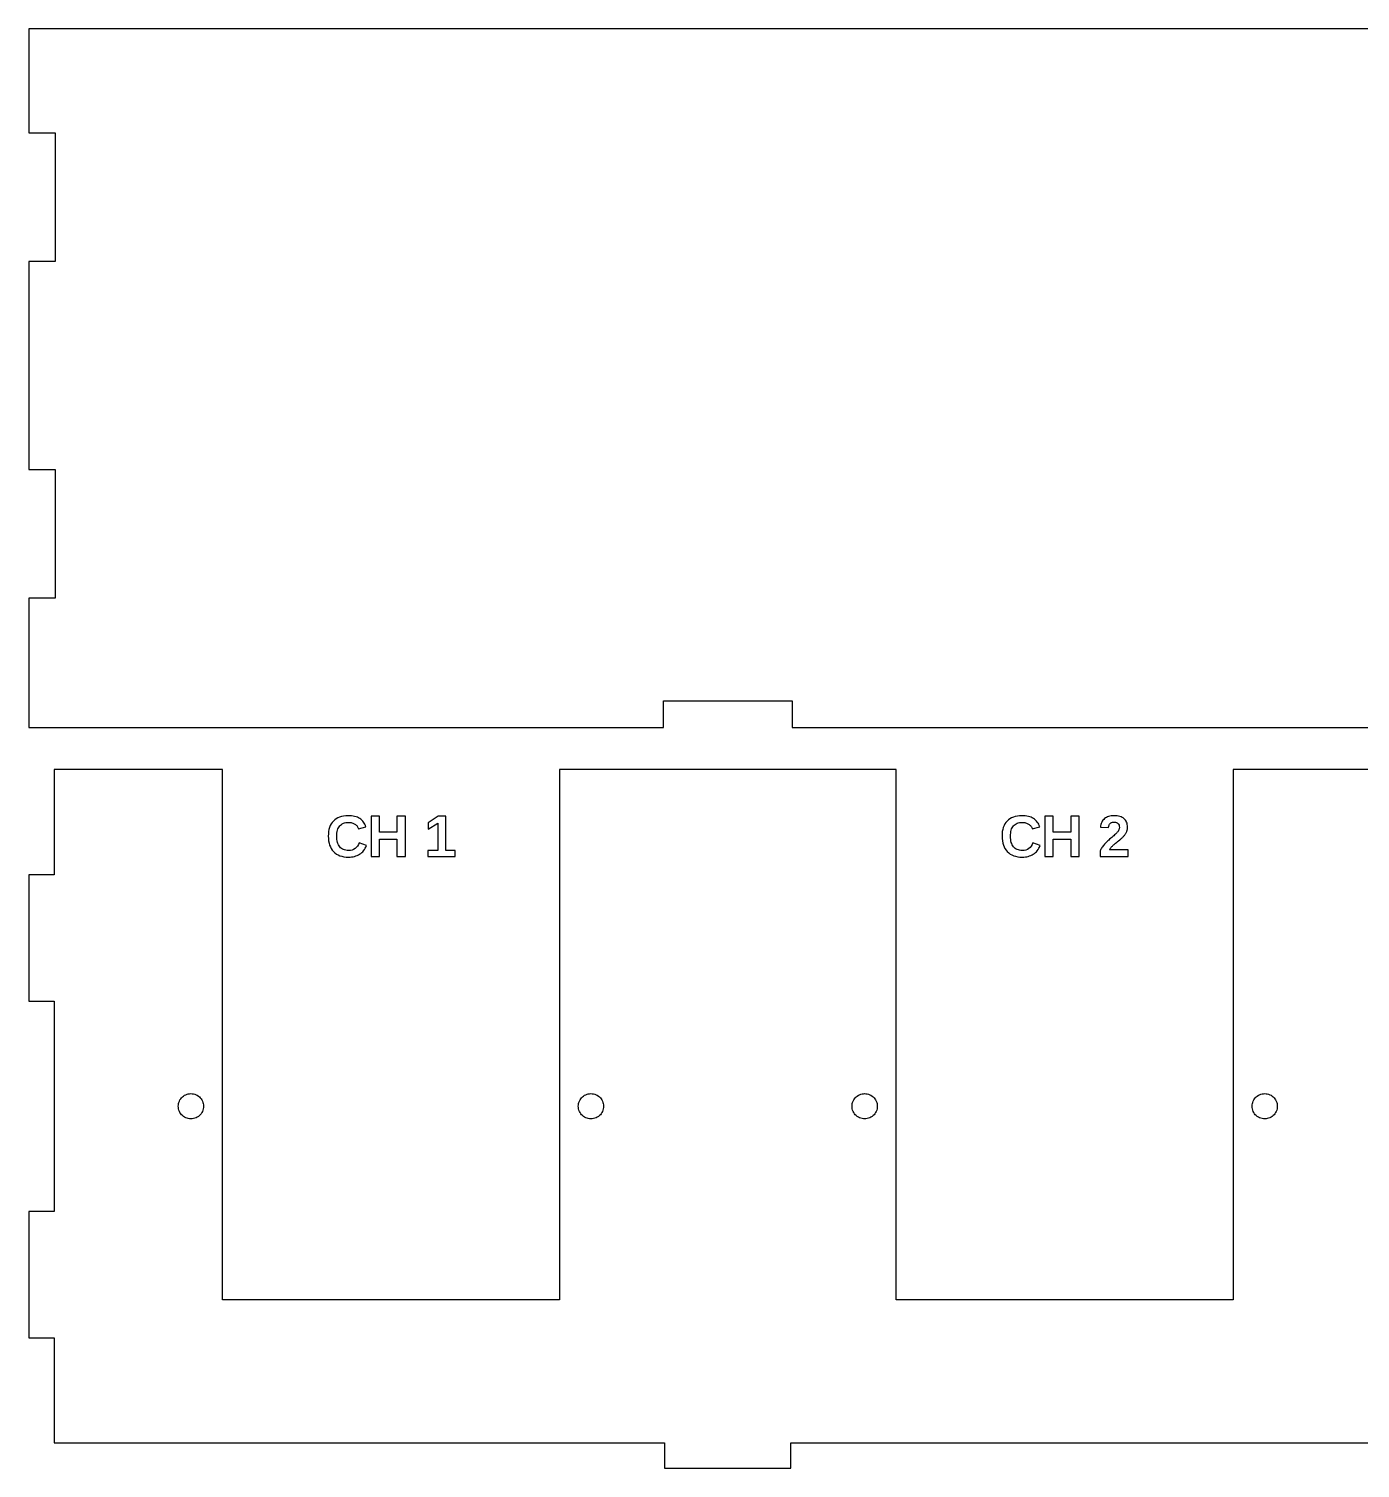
# Model space of a CAD drawing. Header units: metres. Extents: x 10 to 591, y 10 to 363.
# Drawn here: x 10 to 168.1, y 167 to 338 of the extents above; entities that cross this region are included whole.
import ezdxf

# ---------------------------------------------------------------- set-up
doc = ezdxf.new("R2010")
doc.units = ezdxf.units.M

msp = doc.modelspace()

# ---------------------------------------------------------------- linework, layer by layer
for p, q in [((336, 338), (10, 338)), ((10, 338), (10, 325.65)), ((10, 325.65), (13.15, 325.65)), ((13.15, 325.65), (13.15, 310.35)), ((13.15, 310.35), (10, 310.35)), ((10, 310.35), (10, 285.65)), ((10, 285.65), (13.15, 285.65)), ((13.15, 285.65), (13.15, 270.35)), ((13.15, 270.35), (10, 270.35)), ((10, 270.35), (10, 255)), ((85.35, 258.15), (100.65, 258.15)), ((85.35, 255), (85.35, 258.15)), ((100.65, 258.15), (100.65, 255)), ((10, 255), (85.35, 255)), ((100.65, 255), (245.35, 255)), ((33, 250), (13, 250)), ((13, 250), (13, 237.5)), ((33, 187), (33, 250)), ((113, 250), (73, 250)), ((73, 250), (73, 187)), ((113, 187), (113, 250)), ((193, 250), (153, 250)), ((153, 250), (153, 187)), ((45.6447, 242.882), (45.5973, 242.631)), ((45.7111, 243.116), (45.6447, 242.882)), ((45.7965, 243.334), (45.7111, 243.116)), ((45.9008, 243.534), (45.7965, 243.334)), ((46.024, 243.717), (45.9008, 243.534)), ((46.1663, 243.884), (46.024, 243.717)), ((46.3266, 244.031), (46.1663, 243.884)), ((46.5039, 244.159), (46.3266, 244.031)), ((46.6983, 244.268), (46.5039, 244.159)), ((46.6542, 242.789), (46.7035, 242.937)), ((46.9097, 244.357), (46.6983, 244.268)), ((46.7035, 242.937), (46.7638, 243.073)), ((46.7638, 243.073), (46.8351, 243.196)), ((46.8351, 243.196), (46.9173, 243.307)), ((47.1382, 244.426), (46.9097, 244.357)), ((46.9173, 243.307), (47.0102, 243.406)), ((47.0102, 243.406), (47.1133, 243.491)), ((47.1133, 243.491), (47.2266, 243.563)), ((47.3838, 244.475), (47.1382, 244.426)), ((47.2266, 243.563), (47.3501, 243.622)), ((47.3501, 243.622), (47.4838, 243.668)), ((47.6464, 244.504), (47.3838, 244.475)), ((47.4838, 243.668), (47.6278, 243.701)), ((47.6278, 243.701), (47.782, 243.721)), ((47.926, 244.514), (47.6464, 244.504)), ((47.782, 243.721), (47.9464, 243.728)), ((48.1314, 244.509), (47.926, 244.514)), ((47.9464, 243.728), (48.0556, 243.724)), ((48.0556, 243.724), (48.1612, 243.714)), ((48.327, 244.493), (48.1314, 244.509)), ((48.1612, 243.714), (48.2631, 243.698)), ((48.2631, 243.698), (48.3613, 243.675)), ((48.5128, 244.467), (48.327, 244.493)), ((48.3613, 243.675), (48.4559, 243.645)), ((48.4559, 243.645), (48.5469, 243.608)), ((48.6889, 244.43), (48.5128, 244.467)), ((48.5469, 243.608), (48.6342, 243.565)), ((48.6342, 243.565), (48.7178, 243.516)), ((48.8553, 244.382), (48.6889, 244.43)), ((48.7178, 243.516), (48.7962, 243.46)), ((48.7962, 243.46), (48.8679, 243.4)), ((49.0119, 244.324), (48.8553, 244.382)), ((48.8679, 243.4), (48.9329, 243.336)), ((48.9329, 243.336), (48.9911, 243.267)), ((48.9911, 243.267), (49.0427, 243.193)), ((49.1587, 244.256), (49.0119, 244.324)), ((49.0427, 243.193), (49.0875, 243.115)), ((49.0875, 243.115), (49.1255, 243.032)), ((49.1255, 243.032), (49.1568, 242.944)), ((49.1568, 242.944), (50.0384, 243.185)), ((49.2958, 244.177), (49.1587, 244.256)), ((49.4232, 244.088), (49.2958, 244.177)), ((49.5406, 243.988), (49.4232, 244.088)), ((49.6482, 243.879), (49.5406, 243.988)), ((49.746, 243.76), (49.6482, 243.879)), ((49.8339, 243.631), (49.746, 243.76)), ((49.9119, 243.492), (49.8339, 243.631)), ((49.9801, 243.344), (49.9119, 243.492)), ((50.0384, 243.185), (49.9801, 243.344)), ((51.6369, 244.443), (50.6366, 244.443)), ((50.6366, 244.443), (50.6366, 239.666)), ((51.6369, 242.541), (51.6369, 244.443)), ((54.7189, 244.443), (53.7187, 244.443)), ((53.7187, 244.443), (53.7187, 242.541)), ((54.7189, 239.666), (54.7189, 244.443)), ((58.6254, 244.443), (57.4285, 243.667)), ((57.4285, 243.667), (57.4285, 242.917)), ((57.4285, 242.917), (58.5745, 243.633)), ((58.5745, 243.633), (58.5745, 240.374)), ((59.5273, 244.443), (58.6254, 244.443)), ((59.5273, 240.374), (59.5273, 244.443)), ((125.645, 242.882), (125.597, 242.631)), ((125.711, 243.116), (125.645, 242.882)), ((125.796, 243.334), (125.711, 243.116)), ((125.901, 243.534), (125.796, 243.334)), ((126.024, 243.717), (125.901, 243.534)), ((126.166, 243.884), (126.024, 243.717)), ((126.327, 244.031), (126.166, 243.884)), ((126.504, 244.159), (126.327, 244.031)), ((126.698, 244.268), (126.504, 244.159)), ((126.654, 242.789), (126.704, 242.937)), ((126.91, 244.357), (126.698, 244.268)), ((126.704, 242.937), (126.764, 243.073)), ((126.764, 243.073), (126.835, 243.196)), ((126.835, 243.196), (126.917, 243.307)), ((127.138, 244.426), (126.91, 244.357)), ((126.917, 243.307), (127.01, 243.406)), ((127.01, 243.406), (127.113, 243.491)), ((127.113, 243.491), (127.227, 243.563)), ((127.384, 244.475), (127.138, 244.426)), ((127.227, 243.563), (127.35, 243.622)), ((127.35, 243.622), (127.484, 243.668)), ((127.646, 244.504), (127.384, 244.475)), ((127.484, 243.668), (127.628, 243.701)), ((127.628, 243.701), (127.782, 243.721)), ((127.926, 244.514), (127.646, 244.504)), ((127.782, 243.721), (127.946, 243.728)), ((128.131, 244.509), (127.926, 244.514)), ((127.946, 243.728), (128.056, 243.724)), ((128.056, 243.724), (128.161, 243.714)), ((128.327, 244.493), (128.131, 244.509)), ((128.161, 243.714), (128.263, 243.698)), ((128.263, 243.698), (128.361, 243.675)), ((128.513, 244.467), (128.327, 244.493)), ((128.361, 243.675), (128.456, 243.645)), ((128.456, 243.645), (128.547, 243.608)), ((128.689, 244.43), (128.513, 244.467)), ((128.547, 243.608), (128.634, 243.565)), ((128.634, 243.565), (128.718, 243.516)), ((128.855, 244.382), (128.689, 244.43)), ((128.718, 243.516), (128.796, 243.46)), ((128.796, 243.46), (128.868, 243.4)), ((129.012, 244.324), (128.855, 244.382)), ((128.868, 243.4), (128.933, 243.336)), ((128.933, 243.336), (128.991, 243.267)), ((128.991, 243.267), (129.043, 243.193)), ((129.159, 244.256), (129.012, 244.324)), ((129.043, 243.193), (129.087, 243.115)), ((129.087, 243.115), (129.126, 243.032)), ((129.126, 243.032), (129.157, 242.944)), ((129.157, 242.944), (130.038, 243.185)), ((129.296, 244.177), (129.159, 244.256)), ((129.423, 244.088), (129.296, 244.177)), ((129.541, 243.988), (129.423, 244.088)), ((129.648, 243.879), (129.541, 243.988)), ((129.746, 243.76), (129.648, 243.879)), ((129.834, 243.631), (129.746, 243.76)), ((129.912, 243.492), (129.834, 243.631)), ((129.98, 243.344), (129.912, 243.492)), ((130.038, 243.185), (129.98, 243.344)), ((131.637, 244.443), (130.637, 244.443)), ((130.637, 244.443), (130.637, 239.666)), ((131.637, 242.541), (131.637, 244.443)), ((134.719, 244.443), (133.719, 244.443)), ((133.719, 244.443), (133.719, 242.541)), ((134.719, 239.666), (134.719, 244.443)), ((137.261, 243.312), (137.235, 243.151)), ((137.235, 243.151), (138.195, 243.097)), ((137.297, 243.464), (137.261, 243.312)), ((137.343, 243.605), (137.297, 243.464)), ((137.4, 243.737), (137.343, 243.605)), ((137.467, 243.859), (137.4, 243.737)), ((137.545, 243.971), (137.467, 243.859)), ((137.633, 244.073), (137.545, 243.971)), ((137.732, 244.165), (137.633, 244.073)), ((137.84, 244.247), (137.732, 244.165)), ((137.958, 244.318), (137.84, 244.247)), ((138.086, 244.378), (137.958, 244.318)), ((138.222, 244.427), (138.086, 244.378)), ((138.195, 243.097), (138.208, 243.177)), ((138.208, 243.177), (138.226, 243.251)), ((138.368, 244.465), (138.222, 244.427)), ((138.226, 243.251), (138.246, 243.32)), ((138.246, 243.32), (138.271, 243.385)), ((138.271, 243.385), (138.298, 243.444)), ((138.298, 243.444), (138.33, 243.498)), ((138.33, 243.498), (138.365, 243.547)), ((138.365, 243.547), (138.403, 243.59)), ((138.524, 244.492), (138.368, 244.465)), ((138.403, 243.59), (138.446, 243.629)), ((138.446, 243.629), (138.493, 243.662)), ((138.493, 243.662), (138.544, 243.69)), ((138.689, 244.509), (138.524, 244.492)), ((138.544, 243.69), (138.6, 243.714)), ((138.6, 243.714), (138.661, 243.732)), ((138.661, 243.732), (138.726, 243.744)), ((138.863, 244.514), (138.689, 244.509)), ((138.726, 243.744), (138.795, 243.752)), ((138.795, 243.752), (138.869, 243.755)), ((139.05, 244.509), (138.863, 244.514)), ((138.869, 243.755), (139.016, 243.745)), ((139.016, 243.745), (139.144, 243.716)), ((139.227, 244.492), (139.05, 244.509)), ((139.144, 243.716), (139.252, 243.667)), ((139.392, 244.465), (139.227, 244.492)), ((139.252, 243.667), (139.34, 243.599)), ((139.34, 243.599), (139.409, 243.511)), ((139.546, 244.426), (139.392, 244.465)), ((139.409, 243.511), (139.458, 243.404)), ((139.446, 242.874), (139.418, 242.809)), ((139.468, 242.939), (139.446, 242.874)), ((139.458, 243.404), (139.487, 243.277)), ((139.484, 243.003), (139.468, 242.939)), ((139.494, 243.067), (139.484, 243.003)), ((139.487, 243.277), (139.497, 243.131)), ((139.497, 243.131), (139.494, 243.067)), ((139.689, 244.376), (139.546, 244.426)), ((139.82, 244.316), (139.689, 244.376)), ((139.94, 244.244), (139.82, 244.316)), ((140.049, 244.162), (139.94, 244.244)), ((140.146, 244.069), (140.049, 244.162)), ((140.23, 243.967), (140.146, 244.069)), ((140.301, 243.857), (140.23, 243.967)), ((140.36, 243.738), (140.301, 243.857)), ((140.405, 243.61), (140.36, 243.738)), ((140.437, 243.472), (140.405, 243.61)), ((140.411, 242.777), (140.43, 242.852)), ((140.43, 242.852), (140.444, 242.929)), ((140.457, 243.326), (140.437, 243.472)), ((140.444, 242.929), (140.455, 243.008)), ((140.455, 243.008), (140.461, 243.089)), ((140.463, 243.172), (140.457, 243.326)), ((140.461, 243.089), (140.463, 243.172)), ((45.5689, 242.362), (45.5594, 242.076)), ((45.5594, 242.076), (45.5692, 241.791)), ((45.5973, 242.631), (45.5689, 242.362)), ((45.5692, 241.791), (45.5987, 241.522)), ((45.5987, 241.522), (45.6478, 241.27)), ((45.6478, 241.27), (45.7166, 241.033)), ((46.5664, 242.076), (46.5719, 242.273)), ((46.5721, 241.876), (46.5664, 242.076)), ((46.5719, 242.273), (46.5884, 242.457)), ((46.589, 241.689), (46.5721, 241.876)), ((46.5884, 242.457), (46.6158, 242.629)), ((46.6172, 241.513), (46.589, 241.689)), ((46.6158, 242.629), (46.6542, 242.789)), ((46.6567, 241.35), (46.6172, 241.513)), ((46.7075, 241.199), (46.6567, 241.35)), ((46.7696, 241.06), (46.7075, 241.199)), ((49.228, 241.293), (49.1313, 241.08)), ((50.0994, 240.964), (49.228, 241.293)), ((53.7187, 242.541), (51.6369, 242.541)), ((51.6369, 241.714), (53.7187, 241.714)), ((51.6369, 239.666), (51.6369, 241.714)), ((53.7187, 241.714), (53.7187, 239.666)), ((125.569, 242.362), (125.559, 242.076)), ((125.559, 242.076), (125.569, 241.791)), ((125.597, 242.631), (125.569, 242.362)), ((125.569, 241.791), (125.599, 241.522)), ((125.599, 241.522), (125.648, 241.27)), ((125.648, 241.27), (125.717, 241.033)), ((126.566, 242.076), (126.572, 242.273)), ((126.572, 241.876), (126.566, 242.076)), ((126.572, 242.273), (126.588, 242.457)), ((126.589, 241.689), (126.572, 241.876)), ((126.588, 242.457), (126.616, 242.629)), ((126.617, 241.513), (126.589, 241.689)), ((126.616, 242.629), (126.654, 242.789)), ((126.657, 241.35), (126.617, 241.513)), ((126.708, 241.199), (126.657, 241.35)), ((126.77, 241.06), (126.708, 241.199)), ((129.228, 241.293), (129.131, 241.08)), ((130.099, 240.964), (129.228, 241.293)), ((133.719, 242.541), (131.637, 242.541)), ((131.637, 241.714), (133.719, 241.714)), ((131.637, 239.666), (131.637, 241.714)), ((133.719, 241.714), (133.719, 239.666)), ((137.725, 241.127), (137.642, 241.029)), ((137.814, 241.225), (137.725, 241.127)), ((137.908, 241.324), (137.814, 241.225)), ((138.008, 241.424), (137.908, 241.324)), ((138.114, 241.525), (138.008, 241.424)), ((138.225, 241.628), (138.114, 241.525)), ((138.341, 241.731), (138.225, 241.628)), ((138.464, 241.835), (138.341, 241.731)), ((138.591, 241.941), (138.464, 241.835)), ((138.712, 242.04), (138.591, 241.941)), ((138.824, 242.135), (138.712, 242.04)), ((138.926, 242.226), (138.824, 242.135)), ((138.87, 241.103), (138.926, 241.15)), ((139.018, 242.312), (138.926, 242.226)), ((138.926, 241.15), (138.984, 241.198)), ((138.984, 241.198), (139.042, 241.246)), ((139.101, 242.394), (139.018, 242.312)), ((139.042, 241.246), (139.162, 241.341)), ((139.175, 242.471), (139.101, 242.394)), ((139.162, 241.341), (139.223, 241.389)), ((139.24, 242.544), (139.175, 242.471)), ((139.223, 241.389), (139.284, 241.438)), ((139.295, 242.612), (139.24, 242.544)), ((139.284, 241.438), (139.345, 241.487)), ((139.342, 242.678), (139.295, 242.612)), ((139.383, 242.744), (139.342, 242.678)), ((139.345, 241.487), (139.407, 241.536)), ((139.418, 242.809), (139.383, 242.744)), ((139.407, 241.536), (139.532, 241.636)), ((139.532, 241.636), (139.595, 241.686)), ((139.595, 241.686), (139.656, 241.737)), ((139.656, 241.737), (139.715, 241.79)), ((139.715, 241.79), (139.773, 241.843)), ((139.773, 241.843), (139.83, 241.897)), ((139.83, 241.897), (139.885, 241.952)), ((139.885, 241.952), (139.939, 242.008)), ((139.939, 242.008), (139.992, 242.064)), ((139.992, 242.064), (140.042, 242.122)), ((140.042, 242.122), (140.091, 242.182)), ((140.091, 242.182), (140.136, 242.242)), ((140.136, 242.242), (140.18, 242.304)), ((140.18, 242.304), (140.221, 242.367)), ((140.221, 242.367), (140.26, 242.432)), ((140.26, 242.432), (140.297, 242.497)), ((140.297, 242.497), (140.331, 242.565)), ((140.331, 242.565), (140.362, 242.633)), ((140.362, 242.633), (140.389, 242.704)), ((140.389, 242.704), (140.411, 242.777)), ((45.7166, 241.033), (45.8051, 240.813)), ((45.8051, 240.813), (45.9132, 240.609)), ((45.9132, 240.609), (46.0409, 240.422)), ((46.0409, 240.422), (46.1883, 240.251)), ((46.1883, 240.251), (46.3538, 240.098)), ((46.3538, 240.098), (46.5356, 239.965)), ((46.5356, 239.965), (46.7337, 239.853)), ((46.7337, 239.853), (46.9483, 239.761)), ((46.8429, 240.933), (46.7696, 241.06)), ((46.9275, 240.818), (46.8429, 240.933)), ((47.0228, 240.717), (46.9275, 240.818)), ((46.9483, 239.761), (47.1792, 239.69)), ((47.1281, 240.629), (47.0228, 240.717)), ((47.2434, 240.554), (47.1281, 240.629)), ((47.1792, 239.69), (47.4265, 239.639)), ((47.3687, 240.493), (47.2434, 240.554)), ((47.5041, 240.445), (47.3687, 240.493)), ((47.4265, 239.639), (47.6901, 239.608)), ((47.6494, 240.412), (47.5041, 240.445)), ((47.8048, 240.391), (47.6494, 240.412)), ((47.6901, 239.608), (47.9701, 239.598)), ((47.9701, 240.384), (47.8048, 240.391)), ((48.1878, 240.399), (47.9701, 240.384)), ((47.9701, 239.598), (48.1566, 239.603)), ((48.1566, 239.603), (48.3364, 239.619)), ((48.3882, 240.441), (48.1878, 240.399)), ((48.3364, 239.619), (48.5095, 239.645)), ((48.5714, 240.512), (48.3882, 240.441)), ((48.5095, 239.645), (48.6758, 239.682)), ((48.7373, 240.612), (48.5714, 240.512)), ((48.6758, 239.682), (48.8354, 239.73)), ((48.8859, 240.739), (48.7373, 240.612)), ((48.8354, 239.73), (48.9883, 239.788)), ((49.0172, 240.896), (48.8859, 240.739)), ((48.9883, 239.788), (49.1344, 239.856)), ((49.1313, 241.08), (49.0172, 240.896)), ((49.1344, 239.856), (49.2738, 239.935)), ((49.2738, 239.935), (49.4058, 240.025)), ((49.4058, 240.025), (49.5295, 240.126)), ((49.5295, 240.126), (49.645, 240.238)), ((49.645, 240.238), (49.7523, 240.361)), ((49.7523, 240.361), (49.8514, 240.495)), ((49.8514, 240.495), (49.9423, 240.641)), ((49.9423, 240.641), (50.025, 240.797)), ((50.025, 240.797), (50.0994, 240.964)), ((50.6366, 239.666), (51.6369, 239.666)), ((53.7187, 239.666), (54.7189, 239.666)), ((58.5745, 240.374), (57.3912, 240.374)), ((57.3912, 240.374), (57.3912, 239.666)), ((57.3912, 239.666), (60.6224, 239.666)), ((60.6224, 240.374), (59.5273, 240.374)), ((60.6224, 239.666), (60.6224, 240.374)), ((125.717, 241.033), (125.805, 240.813)), ((125.805, 240.813), (125.913, 240.609)), ((125.913, 240.609), (126.041, 240.422)), ((126.041, 240.422), (126.188, 240.251)), ((126.188, 240.251), (126.354, 240.098)), ((126.354, 240.098), (126.536, 239.965)), ((126.536, 239.965), (126.734, 239.853)), ((126.734, 239.853), (126.948, 239.761)), ((126.843, 240.933), (126.77, 241.06)), ((126.928, 240.818), (126.843, 240.933)), ((127.023, 240.717), (126.928, 240.818)), ((126.948, 239.761), (127.179, 239.69)), ((127.128, 240.629), (127.023, 240.717)), ((127.243, 240.554), (127.128, 240.629)), ((127.179, 239.69), (127.426, 239.639)), ((127.369, 240.493), (127.243, 240.554)), ((127.504, 240.445), (127.369, 240.493)), ((127.426, 239.639), (127.69, 239.608)), ((127.649, 240.412), (127.504, 240.445)), ((127.805, 240.391), (127.649, 240.412)), ((127.69, 239.608), (127.97, 239.598)), ((127.97, 240.384), (127.805, 240.391)), ((128.188, 240.399), (127.97, 240.384)), ((127.97, 239.598), (128.157, 239.603)), ((128.157, 239.603), (128.336, 239.619)), ((128.388, 240.441), (128.188, 240.399)), ((128.336, 239.619), (128.509, 239.645)), ((128.571, 240.512), (128.388, 240.441)), ((128.509, 239.645), (128.676, 239.682)), ((128.737, 240.612), (128.571, 240.512)), ((128.676, 239.682), (128.835, 239.73)), ((128.886, 240.739), (128.737, 240.612)), ((128.835, 239.73), (128.988, 239.788)), ((129.017, 240.896), (128.886, 240.739)), ((128.988, 239.788), (129.134, 239.856)), ((129.131, 241.08), (129.017, 240.896)), ((129.134, 239.856), (129.274, 239.935)), ((129.274, 239.935), (129.406, 240.025)), ((129.406, 240.025), (129.53, 240.126)), ((129.53, 240.126), (129.645, 240.238)), ((129.645, 240.238), (129.752, 240.361)), ((129.752, 240.361), (129.851, 240.495)), ((129.851, 240.495), (129.942, 240.641)), ((129.942, 240.641), (130.025, 240.797)), ((130.025, 240.797), (130.099, 240.964)), ((130.637, 239.666), (131.637, 239.666)), ((133.719, 239.666), (134.719, 239.666)), ((137.244, 240.429), (137.195, 240.327)), ((137.195, 240.327), (137.195, 239.666)), ((137.195, 239.666), (140.538, 239.666)), ((137.298, 240.531), (137.244, 240.429)), ((137.357, 240.632), (137.298, 240.531)), ((137.42, 240.732), (137.357, 240.632)), ((137.489, 240.832), (137.42, 240.732)), ((137.563, 240.931), (137.489, 240.832)), ((137.642, 241.029), (137.563, 240.931)), ((138.32, 240.449), (138.345, 240.504)), ((140.538, 240.449), (138.32, 240.449)), ((138.345, 240.504), (138.374, 240.557)), ((138.374, 240.557), (138.405, 240.61)), ((138.405, 240.61), (138.44, 240.662)), ((138.44, 240.662), (138.478, 240.714)), ((138.478, 240.714), (138.519, 240.764)), ((138.519, 240.764), (138.563, 240.814)), ((138.563, 240.814), (138.61, 240.863)), ((138.61, 240.863), (138.659, 240.911)), ((138.659, 240.911), (138.71, 240.959)), ((138.71, 240.959), (138.762, 241.007)), ((138.762, 241.007), (138.816, 241.055)), ((138.816, 241.055), (138.87, 241.103)), ((140.538, 239.666), (140.538, 240.449)), ((13, 237.5), (10, 237.5)), ((10, 237.5), (10, 222.5)), ((10, 222.5), (13, 222.5)), ((13, 222.5), (13, 197.5)), ((27.7828, 210.312), (27.8234, 210.464)), ((27.8234, 210.464), (27.8797, 210.61)), ((27.8797, 210.61), (27.951, 210.75)), ((27.951, 210.75), (28.0365, 210.882)), ((28.0365, 210.882), (28.1353, 211.004)), ((28.1353, 211.004), (28.2463, 211.115)), ((28.2463, 211.115), (28.3683, 211.214)), ((28.3683, 211.214), (28.5, 211.299)), ((28.5, 211.299), (28.6399, 211.37)), ((28.6399, 211.37), (28.7865, 211.427)), ((28.7865, 211.427), (28.9381, 211.467)), ((28.9381, 211.467), (29.0932, 211.492)), ((29.0932, 211.492), (29.25, 211.5)), ((29.25, 211.5), (29.4068, 211.492)), ((29.4068, 211.492), (29.5619, 211.467)), ((29.5619, 211.467), (29.7135, 211.427)), ((29.7135, 211.427), (29.8601, 211.37)), ((29.8601, 211.37), (30, 211.299)), ((30, 211.299), (30.1317, 211.214)), ((30.1317, 211.214), (30.2537, 211.115)), ((30.2537, 211.115), (30.3647, 211.004)), ((30.3647, 211.004), (30.4635, 210.882)), ((30.4635, 210.882), (30.549, 210.75)), ((30.549, 210.75), (30.6203, 210.61)), ((30.6203, 210.61), (30.6766, 210.464)), ((30.6766, 210.464), (30.7172, 210.312)), ((75.2828, 210.312), (75.3234, 210.464)), ((75.3234, 210.464), (75.3797, 210.61)), ((75.3797, 210.61), (75.451, 210.75)), ((75.451, 210.75), (75.5365, 210.882)), ((75.5365, 210.882), (75.6353, 211.004)), ((75.6353, 211.004), (75.7463, 211.115)), ((75.7463, 211.115), (75.8683, 211.214)), ((75.8683, 211.214), (76, 211.299)), ((76, 211.299), (76.1399, 211.37)), ((76.1399, 211.37), (76.2865, 211.427)), ((76.2865, 211.427), (76.4381, 211.467)), ((76.4381, 211.467), (76.5932, 211.492)), ((76.5932, 211.492), (76.75, 211.5)), ((76.75, 211.5), (76.9068, 211.492)), ((76.9068, 211.492), (77.0619, 211.467)), ((77.0619, 211.467), (77.2135, 211.427)), ((77.2135, 211.427), (77.3601, 211.37)), ((77.3601, 211.37), (77.5, 211.299)), ((77.5, 211.299), (77.6317, 211.214)), ((77.6317, 211.214), (77.7537, 211.115)), ((77.7537, 211.115), (77.8647, 211.004)), ((77.8647, 211.004), (77.9635, 210.882)), ((77.9635, 210.882), (78.049, 210.75)), ((78.049, 210.75), (78.1203, 210.61)), ((78.1203, 210.61), (78.1766, 210.464)), ((78.1766, 210.464), (78.2172, 210.312)), ((107.783, 210.312), (107.823, 210.464)), ((107.823, 210.464), (107.88, 210.61)), ((107.88, 210.61), (107.951, 210.75)), ((107.951, 210.75), (108.036, 210.882)), ((108.036, 210.882), (108.135, 211.004)), ((108.135, 211.004), (108.246, 211.115)), ((108.246, 211.115), (108.368, 211.214)), ((108.368, 211.214), (108.5, 211.299)), ((108.5, 211.299), (108.64, 211.37)), ((108.64, 211.37), (108.786, 211.427)), ((108.786, 211.427), (108.938, 211.467)), ((108.938, 211.467), (109.093, 211.492)), ((109.093, 211.492), (109.25, 211.5)), ((109.25, 211.5), (109.407, 211.492)), ((109.407, 211.492), (109.562, 211.467)), ((109.562, 211.467), (109.714, 211.427)), ((109.714, 211.427), (109.86, 211.37)), ((109.86, 211.37), (110, 211.299)), ((110, 211.299), (110.132, 211.214)), ((110.132, 211.214), (110.254, 211.115)), ((110.254, 211.115), (110.365, 211.004)), ((110.365, 211.004), (110.464, 210.882)), ((110.464, 210.882), (110.549, 210.75)), ((110.549, 210.75), (110.62, 210.61)), ((110.62, 210.61), (110.677, 210.464)), ((110.677, 210.464), (110.717, 210.312)), ((155.283, 210.312), (155.323, 210.464)), ((155.323, 210.464), (155.38, 210.61)), ((155.38, 210.61), (155.451, 210.75)), ((155.451, 210.75), (155.536, 210.882)), ((155.536, 210.882), (155.635, 211.004)), ((155.635, 211.004), (155.746, 211.115)), ((155.746, 211.115), (155.868, 211.214)), ((155.868, 211.214), (156, 211.299)), ((156, 211.299), (156.14, 211.37)), ((156.14, 211.37), (156.286, 211.427)), ((156.286, 211.427), (156.438, 211.467)), ((156.438, 211.467), (156.593, 211.492)), ((156.593, 211.492), (156.75, 211.5)), ((156.75, 211.5), (156.907, 211.492)), ((156.907, 211.492), (157.062, 211.467)), ((157.062, 211.467), (157.214, 211.427)), ((157.214, 211.427), (157.36, 211.37)), ((157.36, 211.37), (157.5, 211.299)), ((157.5, 211.299), (157.632, 211.214)), ((157.632, 211.214), (157.754, 211.115)), ((157.754, 211.115), (157.865, 211.004)), ((157.865, 211.004), (157.964, 210.882)), ((157.964, 210.882), (158.049, 210.75)), ((158.049, 210.75), (158.12, 210.61)), ((158.12, 210.61), (158.177, 210.464)), ((158.177, 210.464), (158.217, 210.312)), ((27.75, 210), (27.7582, 210.157)), ((27.7582, 209.843), (27.75, 210)), ((27.7582, 210.157), (27.7828, 210.312)), ((27.7828, 209.688), (27.7582, 209.843)), ((27.8234, 209.536), (27.7828, 209.688)), ((27.8797, 209.39), (27.8234, 209.536)), ((27.951, 209.25), (27.8797, 209.39)), ((28.0365, 209.118), (27.951, 209.25)), ((28.1353, 208.996), (28.0365, 209.118)), ((28.2463, 208.885), (28.1353, 208.996)), ((28.3683, 208.786), (28.2463, 208.885)), ((28.5, 208.701), (28.3683, 208.786)), ((28.6399, 208.63), (28.5, 208.701)), ((28.7865, 208.573), (28.6399, 208.63)), ((29.8601, 208.63), (29.7135, 208.573)), ((30, 208.701), (29.8601, 208.63)), ((30.1317, 208.786), (30, 208.701)), ((30.2537, 208.885), (30.1317, 208.786)), ((30.3647, 208.996), (30.2537, 208.885)), ((30.4635, 209.118), (30.3647, 208.996)), ((30.549, 209.25), (30.4635, 209.118)), ((30.6203, 209.39), (30.549, 209.25)), ((30.6766, 209.536), (30.6203, 209.39)), ((30.7172, 209.688), (30.6766, 209.536)), ((30.7172, 210.312), (30.7418, 210.157)), ((30.7418, 209.843), (30.7172, 209.688)), ((30.7418, 210.157), (30.75, 210)), ((30.75, 210), (30.7418, 209.843)), ((75.25, 210), (75.2582, 210.157)), ((75.2582, 209.843), (75.25, 210)), ((75.2582, 210.157), (75.2828, 210.312)), ((75.2828, 209.688), (75.2582, 209.843)), ((75.3234, 209.536), (75.2828, 209.688)), ((75.3797, 209.39), (75.3234, 209.536)), ((75.451, 209.25), (75.3797, 209.39)), ((75.5365, 209.118), (75.451, 209.25)), ((75.6353, 208.996), (75.5365, 209.118)), ((75.7463, 208.885), (75.6353, 208.996)), ((75.8683, 208.786), (75.7463, 208.885)), ((76, 208.701), (75.8683, 208.786)), ((76.1399, 208.63), (76, 208.701)), ((76.2865, 208.573), (76.1399, 208.63)), ((77.3601, 208.63), (77.2135, 208.573)), ((77.5, 208.701), (77.3601, 208.63)), ((77.6317, 208.786), (77.5, 208.701)), ((77.7537, 208.885), (77.6317, 208.786)), ((77.8647, 208.996), (77.7537, 208.885)), ((77.9635, 209.118), (77.8647, 208.996)), ((78.049, 209.25), (77.9635, 209.118)), ((78.1203, 209.39), (78.049, 209.25)), ((78.1766, 209.536), (78.1203, 209.39)), ((78.2172, 209.688), (78.1766, 209.536)), ((78.2172, 210.312), (78.2418, 210.157)), ((78.2418, 209.843), (78.2172, 209.688)), ((78.2418, 210.157), (78.25, 210)), ((78.25, 210), (78.2418, 209.843)), ((107.75, 210), (107.758, 210.157)), ((107.758, 209.843), (107.75, 210)), ((107.758, 210.157), (107.783, 210.312)), ((107.783, 209.688), (107.758, 209.843)), ((107.823, 209.536), (107.783, 209.688)), ((107.88, 209.39), (107.823, 209.536)), ((107.951, 209.25), (107.88, 209.39)), ((108.036, 209.118), (107.951, 209.25)), ((108.135, 208.996), (108.036, 209.118)), ((108.246, 208.885), (108.135, 208.996)), ((108.368, 208.786), (108.246, 208.885)), ((108.5, 208.701), (108.368, 208.786)), ((108.64, 208.63), (108.5, 208.701)), ((108.786, 208.573), (108.64, 208.63)), ((109.86, 208.63), (109.714, 208.573)), ((110, 208.701), (109.86, 208.63)), ((110.132, 208.786), (110, 208.701)), ((110.254, 208.885), (110.132, 208.786)), ((110.365, 208.996), (110.254, 208.885)), ((110.464, 209.118), (110.365, 208.996)), ((110.549, 209.25), (110.464, 209.118)), ((110.62, 209.39), (110.549, 209.25)), ((110.677, 209.536), (110.62, 209.39)), ((110.717, 209.688), (110.677, 209.536)), ((110.717, 210.312), (110.742, 210.157)), ((110.742, 209.843), (110.717, 209.688)), ((110.742, 210.157), (110.75, 210)), ((110.75, 210), (110.742, 209.843)), ((155.25, 210), (155.258, 210.157)), ((155.258, 209.843), (155.25, 210)), ((155.258, 210.157), (155.283, 210.312)), ((155.283, 209.688), (155.258, 209.843)), ((155.323, 209.536), (155.283, 209.688)), ((155.38, 209.39), (155.323, 209.536)), ((155.451, 209.25), (155.38, 209.39)), ((155.536, 209.118), (155.451, 209.25)), ((155.635, 208.996), (155.536, 209.118)), ((155.746, 208.885), (155.635, 208.996)), ((155.868, 208.786), (155.746, 208.885)), ((156, 208.701), (155.868, 208.786)), ((156.14, 208.63), (156, 208.701)), ((156.286, 208.573), (156.14, 208.63)), ((157.36, 208.63), (157.214, 208.573)), ((157.5, 208.701), (157.36, 208.63)), ((157.632, 208.786), (157.5, 208.701)), ((157.754, 208.885), (157.632, 208.786)), ((157.865, 208.996), (157.754, 208.885)), ((157.964, 209.118), (157.865, 208.996)), ((158.049, 209.25), (157.964, 209.118)), ((158.12, 209.39), (158.049, 209.25)), ((158.177, 209.536), (158.12, 209.39)), ((158.217, 209.688), (158.177, 209.536)), ((158.217, 210.312), (158.242, 210.157)), ((158.242, 209.843), (158.217, 209.688)), ((158.242, 210.157), (158.25, 210)), ((158.25, 210), (158.242, 209.843)), ((28.9381, 208.533), (28.7865, 208.573)), ((29.0932, 208.508), (28.9381, 208.533)), ((29.25, 208.5), (29.0932, 208.508)), ((29.4068, 208.508), (29.25, 208.5)), ((29.5619, 208.533), (29.4068, 208.508)), ((29.7135, 208.573), (29.5619, 208.533)), ((76.4381, 208.533), (76.2865, 208.573)), ((76.5932, 208.508), (76.4381, 208.533)), ((76.75, 208.5), (76.5932, 208.508)), ((76.9068, 208.508), (76.75, 208.5)), ((77.0619, 208.533), (76.9068, 208.508)), ((77.2135, 208.573), (77.0619, 208.533)), ((108.938, 208.533), (108.786, 208.573)), ((109.093, 208.508), (108.938, 208.533)), ((109.25, 208.5), (109.093, 208.508)), ((109.407, 208.508), (109.25, 208.5)), ((109.562, 208.533), (109.407, 208.508)), ((109.714, 208.573), (109.562, 208.533)), ((156.438, 208.533), (156.286, 208.573)), ((156.593, 208.508), (156.438, 208.533)), ((156.75, 208.5), (156.593, 208.508)), ((156.907, 208.508), (156.75, 208.5)), ((157.062, 208.533), (156.907, 208.508)), ((157.214, 208.573), (157.062, 208.533)), ((13, 197.5), (10, 197.5)), ((10, 197.5), (10, 182.5)), ((73, 187), (33, 187)), ((153, 187), (113, 187)), ((10, 182.5), (13, 182.5)), ((13, 182.5), (13, 170)), ((13, 170), (85.5, 170)), ((85.5, 170), (85.5, 167)), ((100.5, 170), (171.35, 170)), ((100.5, 167), (100.5, 170)), ((85.5, 167), (100.5, 167))]:
    msp.add_line(p, q)

doc.saveas('drawing.dxf')
